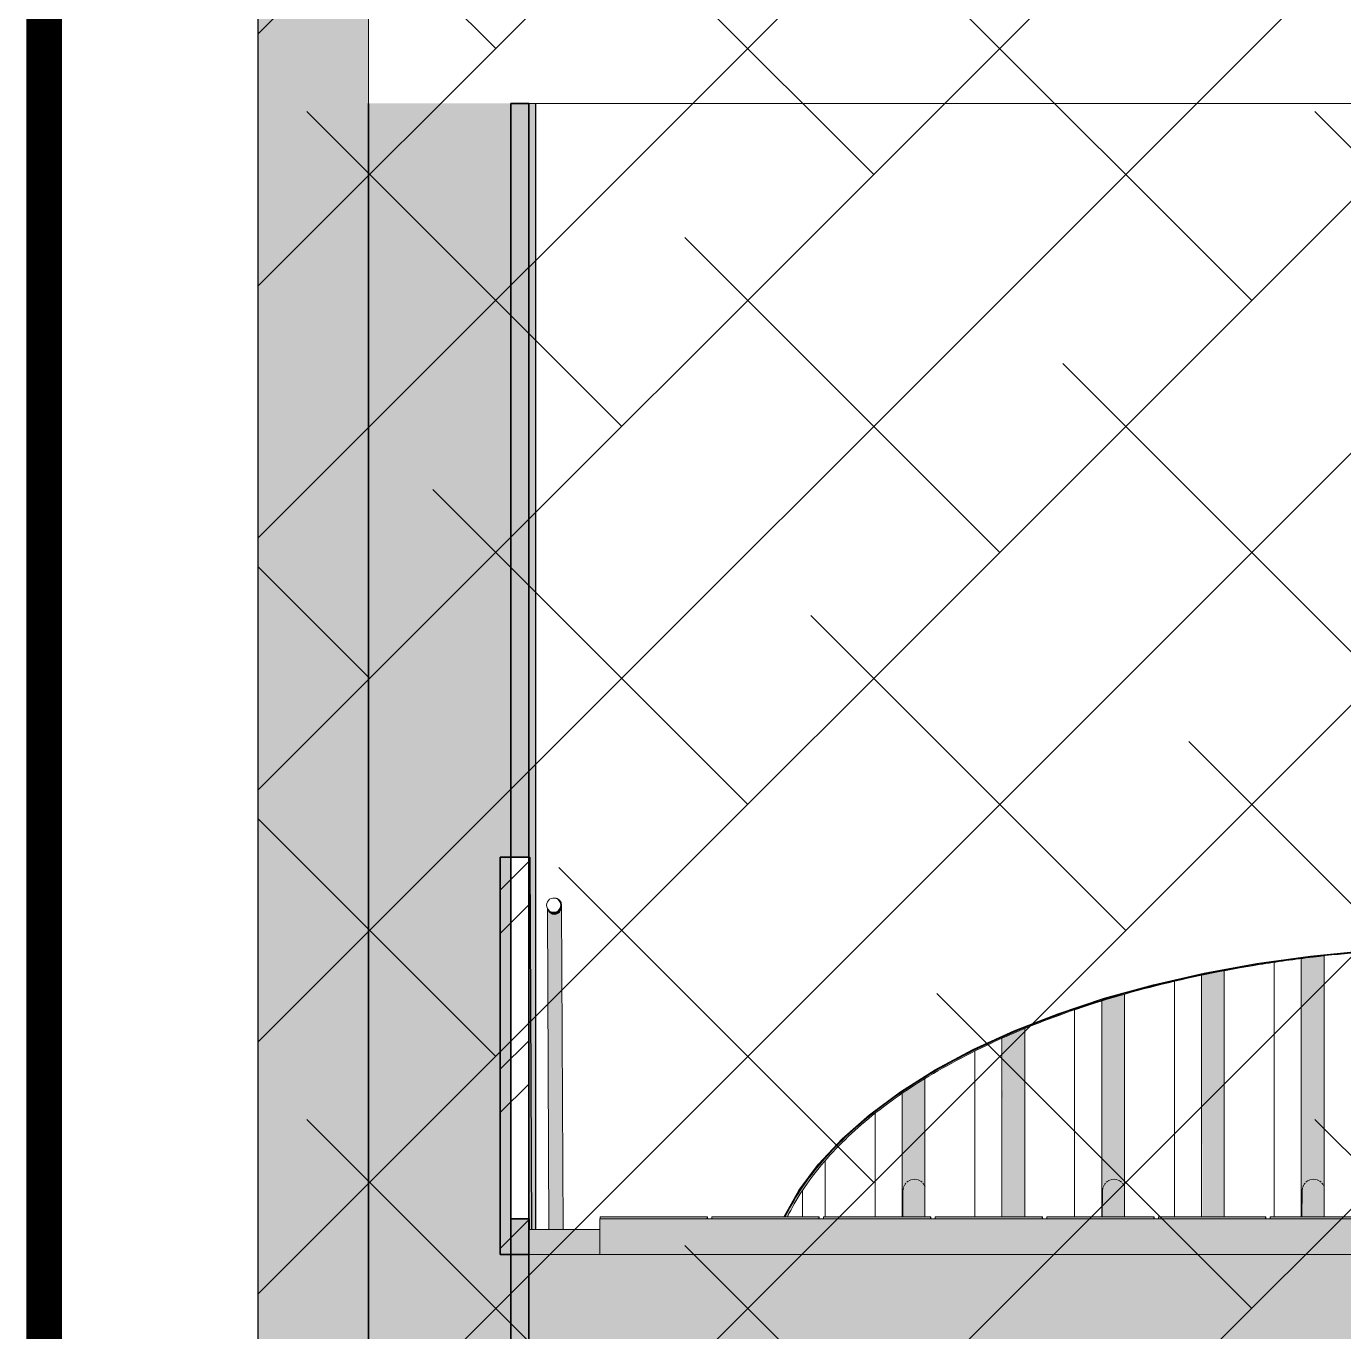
# Model space of a CAD drawing. Header units: millimetres. Extents: x 50357 to 985146, y 723188 to 1803594.
# Drawn here: x 853222 to 856918, y 744872 to 748535 of the extents above; entities that cross this region are included whole.
import ezdxf

# ---------------------------------------------------------------- set-up
doc = ezdxf.new("R2010")
doc.units = ezdxf.units.MM
doc.header["$LTSCALE"] = 3
doc.header["$MEASUREMENT"] = 0
doc.linetypes.add('DASHED', pattern=[19.05, 12.7, -6.35])
for name, color, linetype, lineweight, true_color in [('-Surrender line', 7, 'Continuous', 40, 0xff7575), ('A-FLOR', 7, 'Continuous', 5, 0x6e6e6e), ('A-FLOR-HRAL', 7, 'Continuous', 13, 0x6e6e6e), ('A-GENM', 7, 'Continuous', 13, 0x6e6e6e), ('A-WALL', 7, 'Continuous', 13, 0x6e6e6e), ('I-WALL', 7, 'Continuous', 25, 0x6e6e6e), ('Q-SPCQ', 7, 'Continuous', 13, 0x6e6e6e)]:
    doc.layers.add(name, color=color, linetype=linetype, lineweight=lineweight, true_color=true_color)
doc.layers.add('00-TITLEBOX', color=7, linetype='Continuous')
doc.layers.add('A-WALL-PATT', color=111, linetype='Continuous', lineweight=25)
doc.layers.add('Hatch (HOR not under LTC submission)', color=252, linetype='Continuous', lineweight=35)
pattern_1 = [(45, (-610406.2, 13871), (-251.4472, 251.4472), []), (45, (-610406.2, 14252), (-251.4472, 251.4472), [])]

# ---------------------------------------------------------------- blocks, each defined once
blk = doc.blocks.new('AED_Tactile_Orientation_Line Base - AED_Tactile_Orientation_Line Base-4232158-SEC D_2')
at = {"layer": 'Q-SPCQ'}
for points in [[(-697617.2, 21000), (-697408.5, 21000), (-697408.5, 21005), (-697708.5, 21005), (-697707.4, 21000)], [(-697256.5, 21000), (-697095.2, 21000), (-697095.2, 21005), (-697395.2, 21005), (-697395.2, 21000), (-697346.7, 21000)], [(-696986, 21000), (-696781.9, 21000), (-696781.9, 21005), (-697081.9, 21005), (-697081.9, 21000), (-697076.2, 21000)], [(-696625.3, 21000), (-696468.5, 21000), (-696468.5, 21005), (-696768.5, 21005), (-696768.5, 21000), (-696715.4, 21000)], [(-696354.7, 21000), (-696155.2, 21000), (-696155.2, 21005), (-696455.2, 21005), (-696455.2, 21000), (-696444.9, 21000)], [(-695994, 21000), (-695841.9, 21000), (-695841.9, 21005), (-696141.9, 21005), (-696141.9, 21000), (-696084.2, 21000)], [(-695723.4, 21000), (-695528.5, 21000), (-695528.5, 21005), (-695828.5, 21005), (-695828.5, 21000), (-695813.6, 21000)]]:
    blk.add_hatch(color=256, dxfattribs=at).paths.add_polyline_path(points, flags=0)
for p, q in [((-697708.5, 21005), (-697408.5, 21005)), ((-697708.5, 21000), (-697708.5, 21005)), ((-697408.5, 21005), (-697407.8, 21005)), ((-697408.5, 21000), (-697408.5, 21005)), ((-697407.8, 21005), (-697407.8, 21000)), ((-697395.2, 21005), (-697095.2, 21005)), ((-697395.2, 21000), (-697395.2, 21005)), ((-697095.2, 21005), (-697094.4, 21005)), ((-697095.2, 21000), (-697095.2, 21005)), ((-697094.4, 21005), (-697094.4, 21000)), ((-697081.9, 21005), (-696781.9, 21005)), ((-697081.9, 21000), (-697081.9, 21005)), ((-696781.9, 21005), (-696781.1, 21005)), ((-696781.9, 21000), (-696781.9, 21005)), ((-696781.1, 21005), (-696781.1, 21000)), ((-696768.5, 21005), (-696468.5, 21005)), ((-696768.5, 21000), (-696768.5, 21005)), ((-696468.5, 21005), (-696467.8, 21005)), ((-696468.5, 21000), (-696468.5, 21005)), ((-696467.8, 21005), (-696467.8, 21000)), ((-696455.2, 21005), (-696155.2, 21005)), ((-696455.2, 21000), (-696455.2, 21005)), ((-696155.2, 21005), (-696154.4, 21005)), ((-696155.2, 21000), (-696155.2, 21005)), ((-696154.4, 21005), (-696154.4, 21000)), ((-696141.9, 21005), (-695841.9, 21005)), ((-696141.9, 21000), (-696141.9, 21005)), ((-695841.9, 21005), (-695841.1, 21005)), ((-695841.9, 21000), (-695841.9, 21005)), ((-695841.1, 21005), (-695841.1, 21000)), ((-695828.5, 21005), (-695528.5, 21005)), ((-695828.5, 21000), (-695828.5, 21005)), ((-695528.5, 21005), (-695527.8, 21005)), ((-695528.5, 21000), (-695528.5, 21005)), ((-695527.8, 21005), (-695527.8, 21000))]:
    blk.add_line(p, q, dxfattribs=at)
blk = doc.blocks.new('Railings 3 - Railings 1-3931542-SEC D_2')
at = {"layer": 'A-FLOR-HRAL'}
h = blk.add_hatch(dxfattribs=at)
h.set_pattern_fill('FP_2', color=256, style=0, pattern_type=2)
h.set_pattern_definition(pattern_1)
h.paths.add_polyline_path([(-697836.9, 21860.1), (-697827.9, 21863.5), (-697821.6, 21870.7), (-697819.3, 21880), (-697821.6, 21889.3), (-697827.9, 21896.5), (-697836.9, 21899.9), (-697846.4, 21898.7), (-697854.2, 21893.3), (-697858.7, 21884.8), (-697858.7, 21875.2), (-697854.2, 21866.7), (-697846.4, 21861.3), (-697841.7, 21860.1)], flags=0)
for points in [[(-697819.3, 21880), (-697817, 21880), (-697817.7, 21885.2), (-697819.6, 21890), (-697822.8, 21894.1), (-697827, 21897.3), (-697827.9, 21896.5), (-697821.6, 21889.3), (-697819.8, 21884.8)], [(-697832.2, 21861.3), (-697827, 21862.7), (-697822.8, 21865.9), (-697819.6, 21870), (-697817.7, 21874.8), (-697817, 21880), (-697819.3, 21880), (-697821.6, 21870.7), (-697827.9, 21863.5)]]:
    blk.add_hatch(color=256, dxfattribs=at).paths.add_polyline_path(points, flags=0)
for p, q in [((-697837, 21900), (-697839.3, 21900)), ((-697839.3, 21860), (-697837, 21860))]:
    blk.add_line(p, q, dxfattribs=at)
at = {"layer": 'A-FLOR-HRAL', "flags": 128}
for points in [[(-697819.3, 21880), (-697819.8, 21884.8), (-697821.6, 21889.3), (-697824.3, 21893.3), (-697827.9, 21896.5), (-697832.2, 21898.7), (-697836.9, 21899.9), (-697841.7, 21899.9), (-697846.4, 21898.7), (-697850.6, 21896.5), (-697854.2, 21893.3), (-697857, 21889.3), (-697858.7, 21884.8), (-697859.3, 21880)], [(-697859.3, 21880), (-697858.7, 21875.2), (-697857, 21870.7), (-697854.2, 21866.7), (-697850.6, 21863.5), (-697846.4, 21861.3), (-697841.7, 21860.1), (-697836.9, 21860.1), (-697832.2, 21861.3), (-697827.9, 21863.5), (-697824.3, 21866.7), (-697821.6, 21870.7), (-697819.8, 21875.2), (-697819.3, 21880)]]:
    blk.add_lwpolyline(points, dxfattribs=at)
at = {"layer": 'A-FLOR-HRAL'}
for start_param, end_param in [(4.712389, 6.283185), (3.141593, 4.712389)]:
    blk.add_ellipse((-697837, 21880), major_axis=(0, 20), ratio=0.999997, start_param=start_param, end_param=end_param, dxfattribs=at)
blk = doc.blocks.new('Aluminum Louvers FL - Aluminum Louvers FL-3941679-SEC D_2')
at = {"layer": 'A-GENM'}
for points in [[(-698638.5, 11450), (-698638.5, 26790), (-698668.9, 26790), (-698668.9, 11450), (-698640.7, 11450)], [(-698638.5, 11450), (-698359.3, 11450), (-698359.3, 26790), (-698638.5, 26790), (-698638.5, 12043.9)]]:
    blk.add_hatch(color=256, dxfattribs=at).paths.add_polyline_path(points, flags=0)
h = blk.add_hatch(color=256, dxfattribs=at)
h.paths.add_polyline_path([(-696021.2, 11555), (-696019.2, 11555), (-696019.2, 12173.8), (-696021.2, 12173.4), (-696021.2, 11573.7)], flags=0)
h.paths.add_polyline_path([(-696021.2, 16280), (-696019.2, 16280), (-696019.2, 16958.7), (-696021.2, 16958.3), (-696021.2, 16393)], flags=0)
h.paths.add_polyline_path([(-696021.2, 21005), (-696019.2, 21005), (-696019.2, 21683.4), (-696021.2, 21682.4), (-696021.2, 21094.7)], flags=0)
h = blk.add_hatch(color=256, dxfattribs=at)
h.paths.add_polyline_path([(-695998.2, 11555), (-695957.4, 11555), (-695957.4, 12185.7), (-696019.2, 12173.8), (-696018.2, 11555), (-695999.3, 11555)], flags=0)
h.paths.add_polyline_path([(-695998.2, 16280), (-695957.4, 16280), (-695957.4, 16970.6), (-696019.2, 16958.7), (-696018.2, 16280), (-696001.1, 16280)], flags=0)
h.paths.add_polyline_path([(-695995.8, 21005), (-695957.4, 21005), (-695957.9, 21695.2), (-696019.2, 21683.4), (-696018.2, 21005), (-695998.2, 21005)], flags=0)
blk.add_line((-698669, 26790), (-698669, 11450), dxfattribs=at)
blk = doc.blocks.new('Aluminum Louvers UM - Aluminum Louvers UM-3942935-SEC D_2')
at = {"layer": 'A-GENM'}
for points in [[(-696554, 21005), (-696517.3, 21005), (-696518.5, 21532.8), (-696555.1, 21517.5), (-696579.1, 21506.1), (-696578.2, 21005), (-696554.2, 21005)], [(-696581.2, 21005), (-696579.1, 21005), (-696580, 21506.1), (-696581.2, 21505.6), (-696581.2, 21094.7)]]:
    blk.add_hatch(color=256, dxfattribs=at).paths.add_polyline_path(points, flags=0)
blk = doc.blocks.new('Aluminum Louvers US - Aluminum Louvers US-3947208-SEC D_2')
at = {"layer": 'A-GENM'}
h = blk.add_hatch(color=256, dxfattribs=at)
h.paths.add_polyline_path([(-695735.9, 21094.7), (-695735.9, 21094.8), (-695735.8, 21212.3)], flags=0)
h.paths.add_polyline_path([(-695739.2, 21078.8), (-695737.2, 21088.9), (-695732, 21098.3), (-695726.9, 21103.5), (-695720.8, 21107.4), (-695714, 21109.9), (-695706.9, 21110.8), (-695696.8, 21108.9), (-695689.4, 21105.3), (-695682, 21098.3), (-695678.2, 21092.1), (-695677.4, 21090.2), (-695678.3, 21737.2), (-695736.1, 21730.4), (-695739.2, 21730), (-695739.2, 21081.6)], flags=0)
h.paths.add_polyline_path([(-695678.2, 21094.7), (-695678.2, 21094.8), (-695678.2, 21212.3)], flags=0)
for points in [[(-695741.2, 21005), (-695739.9, 21005), (-695739.2, 21094.7), (-695739.2, 21730), (-695741.2, 21729.7), (-695741.2, 21074.5)], [(-696301.2, 21005), (-696299.9, 21005), (-696299.1, 21094.7), (-696299.1, 21611.5), (-696301.2, 21610.8), (-696301.2, 21074.5)], [(-696861.2, 21005), (-696859.8, 21005), (-696859.1, 21094.7), (-696859.1, 21353.3), (-696861.2, 21351.7), (-696861.2, 21074.5)]]:
    blk.add_hatch(color=256, dxfattribs=at).paths.add_polyline_path(points, flags=0)
h = blk.add_hatch(color=256, dxfattribs=at)
h.paths.add_polyline_path([(-696295.8, 21094.7), (-696295.8, 21094.8), (-696295.8, 21212.3)], flags=0)
h.paths.add_polyline_path([(-696299.1, 21078.8), (-696297.2, 21088.9), (-696292, 21098.3), (-696286.9, 21103.5), (-696280.7, 21107.4), (-696274, 21109.9), (-696264.5, 21110.5), (-696256.7, 21108.9), (-696249.4, 21105.3), (-696241.9, 21098.3), (-696238.2, 21092.1), (-696237.3, 21090.2), (-696238.3, 21629), (-696299.1, 21611.5), (-696299.1, 21081.6)], flags=0)
h.paths.add_polyline_path([(-696238.2, 21094.7), (-696238.2, 21094.8), (-696238.1, 21212.3)], flags=0)
h = blk.add_hatch(color=256, dxfattribs=at)
h.paths.add_polyline_path([(-696855.8, 21094.7), (-696855.8, 21094.8), (-696855.8, 21212.3)], flags=0)
h.paths.add_polyline_path([(-696859.1, 21078.8), (-696857.2, 21088.9), (-696851.9, 21098.3), (-696846.8, 21103.5), (-696840.7, 21107.4), (-696833.9, 21109.9), (-696826.8, 21110.8), (-696816.7, 21108.9), (-696809.3, 21105.3), (-696801.9, 21098.3), (-696798.2, 21092.1), (-696797.3, 21090.2), (-696798.2, 21391.6), (-696859.1, 21353.3), (-696859.1, 21081.6)], flags=0)
h.paths.add_polyline_path([(-696798.2, 21094.7), (-696798.2, 21094.8), (-696798.1, 21212.3)], flags=0)
blk = doc.blocks.new('Opening End Plate R3 - Opening End Plate R3-4167134-SEC D_2')
at = {"layer": 'A-GENM'}
h = blk.add_hatch(color=256, dxfattribs=at)
h.paths.add_polyline_path([(-695077.5, 19788.5), (-694911.8, 19799.1), (-694781.2, 19812), (-694630.1, 19833.1), (-694460.9, 19865), (-694340.2, 19892.5), (-694190.4, 19934.7), (-694072.6, 19973.7), (-693949.3, 20021.8), (-693829.6, 20076.9), (-693727.4, 20131.7), (-693630.1, 20192.7), (-693542.9, 20257.3), (-693466.2, 20325.2), (-693400.4, 20395.8), (-693346.1, 20468.7), (-693303.5, 20543.5), (-693280.8, 20600), (-693284, 20600), (-693307, 20543.4), (-693349.9, 20468.6), (-693404.6, 20395.6), (-693470.8, 20325), (-693548.1, 20257.2), (-693636, 20192.6), (-693739.5, 20128.6), (-693841.4, 20074.5), (-693957.8, 20021.7), (-694082.5, 19973.6), (-694214.8, 19930.4), (-694354.1, 19892.4), (-694500.1, 19859.9), (-694652.6, 19833), (-694781.6, 19814.9), (-694935.5, 19799.8), (-695077.5, 19791.5), (-695077.5, 19788.7)], flags=0)
h.paths.add_polyline_path([(-697193, 21005), (-697189.7, 21005), (-697147.6, 21078.9), (-697091.7, 21153.5), (-697027.9, 21221.9), (-696951.4, 21289.5), (-696864.4, 21354), (-696767.3, 21415), (-696660.9, 21472), (-696535.1, 21528.8), (-696422.6, 21572.7), (-696292.2, 21615.8), (-696155.3, 21653.8), (-695994, 21689.8), (-695865.6, 21713.2), (-695714.6, 21734.3), (-695566.2, 21748.9), (-695567.3, 21751.8), (-695723.4, 21736.1), (-695866.1, 21716.2), (-696013.4, 21689.2), (-696174.3, 21651.6), (-696293.1, 21618.7), (-696423.6, 21575.5), (-696546.9, 21527.4), (-696662.3, 21474.6), (-696768.8, 21417.6), (-696866.1, 21356.5), (-696953.3, 21291.9), (-697030, 21224.1), (-697095.8, 21153.5), (-697150.1, 21080.5), (-697192.8, 21005.7)], flags=0)
h.paths.add_polyline_path([(-695526.2, 21751.5), (-695460, 21755.3), (-695460, 21758.3), (-695526.2, 21754.5), (-695526.2, 21752.1)], flags=0)
for points in [[(-697189.7, 21005), (-697183.1, 21005.6), (-697140.2, 21080.4), (-697085.4, 21153.5), (-697019.2, 21224.1), (-696942.1, 21291.8), (-696854.1, 21356.5), (-696756.4, 21417.5), (-696649, 21474.5), (-696532.7, 21527.3), (-696408.1, 21575.4), (-696264.5, 21621.8), (-696136.3, 21656.7), (-695991, 21689.1), (-695838.9, 21716), (-695708.3, 21734.3), (-695723.4, 21733), (-695866.1, 21713.1), (-696029.8, 21682.4), (-696174.3, 21648.5), (-696293.1, 21615.6), (-696442.6, 21564.9), (-696546.9, 21524.1), (-696662.3, 21471.2), (-696768.8, 21414), (-696866.1, 21352.8), (-696953.3, 21287.9), (-697030, 21219.7), (-697095.8, 21148.5), (-697150.1, 21074.5), (-697172.1, 21035.9)], [(-695077.5, 19788.4), (-694911.8, 19799), (-694780.5, 19812), (-694629.5, 19833.1), (-694460.9, 19864.9), (-694339.7, 19892.5), (-694190.4, 19934.6), (-694072.1, 19973.8), (-693944.7, 20023.8), (-693829.6, 20076.8), (-693724.6, 20133.3), (-693628, 20194.2), (-693541.3, 20258.6), (-693465, 20326.3), (-693399.7, 20396.7), (-693345.6, 20469.4), (-693303.2, 20544), (-693303.5, 20543.4), (-693346.2, 20468.6), (-693406.3, 20389.5), (-693468.9, 20322.7), (-693543.1, 20257.2), (-693630.3, 20192.6), (-693739.5, 20125.2), (-693834.2, 20074.5), (-693949.5, 20021.7), (-694072.9, 19973.6), (-694203.5, 19930.4), (-694340.6, 19892.4), (-694483.4, 19859.9), (-694641.3, 19831.5), (-694782.3, 19811.9), (-694937.1, 19796.7), (-695077.5, 19788.4)]]:
    blk.add_hatch(color=256, dxfattribs=at).paths.add_polyline_path(points, flags=0)
blk.add_line((-695460.2, 21759), (-695526.3, 21755), dxfattribs=at)
at = {"layer": 'A-GENM', "flags": 128}
for points in [[(-695566.2, 21752), (-695715, 21737.3), (-695866.1, 21716.2), (-696013.4, 21689.2), (-696156, 21656.7), (-696293.1, 21618.7), (-696423.6, 21575.5), (-696546.9, 21527.4), (-696662.3, 21474.6), (-696768.8, 21417.6), (-696866.1, 21356.5), (-696953.3, 21291.9), (-697030, 21224.1), (-697095.8, 21153.5), (-697150.1, 21080.5), (-697192.8, 21005.7)], [(-695077.7, 19788.2), (-694935.3, 19796.8), (-694781.2, 19812), (-694630.1, 19833.1), (-694482.8, 19860), (-694340.2, 19892.5), (-694203.2, 19930.5), (-694072.6, 19973.7), (-693949.3, 20021.8), (-693834, 20074.6), (-693727.4, 20131.7), (-693630.1, 20192.7), (-693542.9, 20257.3), (-693466.2, 20325.2), (-693400.4, 20395.8), (-693346.1, 20468.7), (-693303.5, 20543.5)]]:
    blk.add_lwpolyline(points, dxfattribs=at)
at = {"layer": 'A-GENM'}
for points, knots in [([(-697189.8, 21005), (-697177.7, 21029.9), (-697149.4, 21079.4), (-697095.4, 21151.9), (-697007.9, 21245.8), (-696871.1, 21356.4), (-696666.8, 21474.8), (-696427.5, 21576), (-696159.1, 21657.5), (-695916.6, 21707), (-695716.9, 21735.1), (-695616, 21744.7), (-695566.2, 21749)], [4.948631, 4.948631, 4.948631, 4.948631, 5.026548, 5.105088, 5.183628, 5.340708, 5.497787, 5.654867, 5.811946, 5.969026, 6.047566, 6.123336, 6.123336, 6.123336, 6.123336]), ([(-695566.2, 21748.5), (-695613.9, 21744.6), (-695712.7, 21734.7), (-695910.4, 21707.1), (-696152.8, 21657.4), (-696421.2, 21576), (-696660.5, 21474.8), (-696864.8, 21356.4), (-697001.6, 21245.8), (-697089.1, 21151.9), (-697143.2, 21079.4), (-697171.4, 21029.9), (-697183.5, 21005)], [-6.120132, -6.120132, -6.120132, -6.120132, -6.047566, -5.969026, -5.811946, -5.654867, -5.497787, -5.340708, -5.183628, -5.105088, -5.026548, -4.948631, -4.948631, -4.948631, -4.948631]), ([(-693282.8, 20599.9), (-693289.5, 20581.4), (-693308, 20537.8), (-693346.6, 20470), (-693400.8, 20397.3), (-693466.4, 20326.9), (-693543, 20259.1), (-693630.2, 20194.6), (-693727.3, 20133.6), (-693869.3, 20057.5), (-694068.8, 19973.2), (-694337.2, 19891.8), (-694628, 19832), (-694878.8, 19802.9), (-695030, 19792.7), (-695077.7, 19791.1)], [1.749261, 1.749261, 1.749261, 1.749261, 1.806416, 1.884956, 1.963495, 2.042035, 2.120575, 2.199115, 2.277655, 2.356194, 2.513274, 2.670354, 2.827433, 2.984513, 3.056199, 3.056199, 3.056199, 3.056199])]:
    blk.add_open_spline(points, degree=3, knots=knots, dxfattribs=at)
for points in [[(-695526.3, 21752), (-695504.3, 21753.5), (-695482.3, 21755), (-695460.2, 21756.2)], [(-695460.2, 21755.7), (-695482.3, 21754.5), (-695504.3, 21753.1), (-695526.3, 21751.5)]]:
    blk.add_open_spline(points, degree=3, dxfattribs=at)
blk = doc.blocks.new('Generic Models 10 - Generic Models 10-4240392-SEC D_2')
at = {"layer": 'A-GENM'}
blk.add_hatch(color=256, dxfattribs=at).paths.add_polyline_path([(-697797.6, 20900), (-697709.3, 20900), (-697709.3, 20970), (-697909.3, 20970), (-697909.3, 20900), (-697887.8, 20900)], flags=0)
for p, q in [((-697709.3, 20970), (-697909.3, 20970)), ((-697909.3, 20970), (-697909.3, 20900)), ((-697709.3, 20900), (-697709.3, 20970)), ((-697909.3, 20900), (-697709.3, 20900))]:
    blk.add_line(p, q, dxfattribs=at)
blk = doc.blocks.new('Walls 6 - Walls 6-4346338-SEC D_2')
at = {"layer": 'A-WALL'}
blk.add_hatch(color=256, dxfattribs=at).paths.add_polyline_path([(-697901.4, 20970), (-697906.2, 22015), (-697909.3, 22015), (-697909.3, 20970), (-697904.2, 20970)], flags=0)
at = {"layer": 'A-WALL-PATT', "lineweight": 13}
h = blk.add_hatch(dxfattribs=at)
h.set_pattern_fill('FP_2', color=256, style=0, pattern_type=2)
h.set_pattern_definition(pattern_1)
h.paths.add_polyline_path([(-697909.3, 20900), (-697909.3, 22015), (-697989.3, 22015), (-697989.3, 20900), (-697978, 20900)], flags=0)
at = {"layer": 'A-WALL', "lineweight": 35}
for p, q in [((-697909.3, 22015), (-697989.3, 22015)), ((-697989.3, 22015), (-697989.3, 20900)), ((-697909.3, 20900), (-697909.3, 22015)), ((-697989.3, 20900), (-697909.3, 20900))]:
    blk.add_line(p, q, dxfattribs=at)
at = {"layer": 'A-WALL'}
for p, q in [((-697906.2, 22015), (-697909.3, 22015)), ((-697901.4, 20970), (-697906.2, 22015))]:
    blk.add_line(p, q, dxfattribs=at)
blk = doc.blocks.new('Railing - Railing-4482206-SEC D_2')
at = {"layer": 'A-FLOR-HRAL'}
h = blk.add_hatch(color=256, dxfattribs=at)
h.paths.add_polyline_path([(-697837, 21854.1), (-697831.8, 21854.9), (-697825.2, 21858.7), (-697821, 21863.5), (-697818, 21870), (-697817.2, 21875.2), (-697817.7, 21874.8), (-697822.2, 21866.7), (-697825.8, 21863.5), (-697829.7, 21862), (-697836.9, 21860.1), (-697846.4, 21861.3), (-697854.2, 21866.7), (-697847, 21857.2), (-697842.1, 21854.9)], flags=0)
h.paths.add_polyline_path([(-697828.9, 21897.8), (-697832.2, 21899.3), (-697832.2, 21898.7)], flags=0)
blk.add_hatch(color=256, dxfattribs=at).paths.add_polyline_path([(-697830.9, 20970), (-697812.8, 20970), (-697817.6, 21871.1), (-697819.6, 21865.6), (-697825.2, 21858.7), (-697827, 21857.2), (-697831.8, 21854.9), (-697837, 21854.1), (-697842.1, 21854.9), (-697848.7, 21858.7), (-697852.9, 21863.5), (-697856.9, 21870.6), (-697852.1, 20970), (-697832.9, 20970)], flags=0)
for p, q in [((-697856.9, 21870.7), (-697852.8, 20970)), ((-697817, 21877), (-697817, 21878.7)), ((-697812.8, 20970), (-697817, 21877.2))]:
    blk.add_line(p, q, dxfattribs=at)
at = {"layer": 'A-FLOR-HRAL', "flags": 128}
for points in [[(-697828.8, 21898), (-697831.8, 21899.2), (-697837, 21900)], [(-697855.4, 21868.1), (-697854.3, 21865.6), (-697851.1, 21860.8), (-697847, 21857.2), (-697842.1, 21854.9), (-697837, 21854.1), (-697831.8, 21854.9), (-697827, 21857.2), (-697822.8, 21860.8), (-697819.6, 21865.6), (-697817.6, 21871.1), (-697817, 21877)]]:
    blk.add_lwpolyline(points, dxfattribs=at)
blk = doc.blocks.new('Top Rail Type - Top Rail_Internal_-4482215-SEC D_2')
at = {"layer": 'A-FLOR-HRAL'}
h = blk.add_hatch(color=256, dxfattribs=at)
h.paths.add_polyline_path([(-697837, 21854.1), (-697831.8, 21854.9), (-697825.2, 21858.7), (-697821, 21863.5), (-697818, 21870), (-697817.2, 21875.2), (-697817.7, 21874.8), (-697822.2, 21866.7), (-697825.8, 21863.5), (-697829.7, 21862), (-697836.9, 21860.1), (-697846.4, 21861.3), (-697854.2, 21866.7), (-697847, 21857.2), (-697842.1, 21854.9)], flags=0)
h.paths.add_polyline_path([(-697828.9, 21897.8), (-697832.2, 21899.3), (-697832.2, 21898.7)], flags=0)
blk.add_hatch(color=256, dxfattribs=at).paths.add_polyline_path([(-697830.9, 20970), (-697812.8, 20970), (-697817.6, 21871.1), (-697819.6, 21865.6), (-697825.2, 21858.7), (-697827, 21857.2), (-697831.8, 21854.9), (-697837, 21854.1), (-697842.1, 21854.9), (-697848.7, 21858.7), (-697852.9, 21863.5), (-697856.9, 21870.6), (-697852.1, 20970), (-697832.9, 20970)], flags=0)
for p, q in [((-697856.9, 21870.7), (-697852.8, 20970)), ((-697817, 21877), (-697817, 21878.7)), ((-697812.8, 20970), (-697817, 21877.2))]:
    blk.add_line(p, q, dxfattribs=at)
at = {"layer": 'A-FLOR-HRAL', "flags": 128}
for points in [[(-697828.8, 21898), (-697831.8, 21899.2), (-697837, 21900)], [(-697855.4, 21868.1), (-697854.3, 21865.6), (-697851.1, 21860.8), (-697847, 21857.2), (-697842.1, 21854.9), (-697837, 21854.1), (-697831.8, 21854.9), (-697827, 21857.2), (-697822.8, 21860.8), (-697819.6, 21865.6), (-697817.6, 21871.1), (-697817, 21877)]]:
    blk.add_lwpolyline(points, dxfattribs=at)

msp = doc.modelspace()

# ---------------------------------------------------------------- hatches: boundary and pattern name
at = {"layer": 'A-FLOR', "lineweight": 5}
h = msp.add_hatch(color=256, dxfattribs=at)
h.paths.add_polyline_path([(855722.7917, 745193.9831), (855743.4328, 745193.9831), (855743.4328, 745278.9915), (855740.3441, 745285.3015), (855735.1352, 745291.4451), (855728.9139, 745295.9042), (855721.6677, 745298.7641), (855713.9377, 745299.7831), (855703.7984, 745297.9307), (855696.3673, 745294.3307), (855690.2712, 745289.1884), (855685.6537, 745282.7975), (855682.7236, 745275.5233), (855681.6298, 745267.783), (855680.9164, 745193.9831)], flags=0)
h.paths.add_polyline_path([(856303.4067, 745193.9831), (856303.4067, 745278.9915), (856300.3179, 745285.3015), (856295.2343, 745291.3482), (856288.8877, 745295.9042), (856281.6416, 745298.7641), (856273.9115, 745299.7831), (856263.7722, 745297.9307), (856256.3411, 745294.3307), (856250.2451, 745289.1884), (856245.6276, 745282.7975), (856242.6975, 745275.5233), (856241.6037, 745267.783), (856240.8902, 745193.9831), (856282.7656, 745193.9831)], flags=0)
h.paths.add_polyline_path([(856842.7394, 745193.9831), (856863.3805, 745193.9831), (856863.3805, 745278.9915), (856860.2917, 745285.3015), (856855.2082, 745291.3482), (856848.8615, 745295.9042), (856841.6154, 745298.7641), (856833.8853, 745299.7831), (856823.7461, 745297.9307), (856816.315, 745294.3307), (856810.2189, 745289.1884), (856805.6014, 745282.7975), (856802.6713, 745275.5233), (856801.5775, 745267.783), (856800.8641, 745193.9831), (856817.3108, 745193.9831)], flags=0)
at = {"layer": 'A-FLOR'}
for points in [[(854831.4718, 745088.9831), (863051.5192, 745088.9831), (863051.5192, 745188.9831), (854831.4718, 745188.9831), (854831.4718, 745166.1587)], [(858801.2992, 744788.9831), (862651.5178, 744788.9831), (862651.5178, 745088.9831), (854581.4851, 745088.9831), (854581.4851, 744788.9831), (858711.118, 744788.9831)]]:
    msp.add_hatch(color=256, dxfattribs=at).paths.add_polyline_path(points, flags=0)
at = {"layer": 'A-WALL'}
msp.add_hatch(color=256, dxfattribs=at).paths.add_polyline_path([(854181.4837, 730188.9831), (854581.4851, 730188.9831), (854581.4851, 748318.9831), (854181.4837, 748318.9831), (854181.4837, 730590.8092)], flags=0)
at = {"layer": 'Hatch (HOR not under LTC submission)'}
h = msp.add_hatch(dxfattribs=at)
h.set_pattern_fill('ANSI38', color=256, scale=4000)
h.paths.add_polyline_path([(853871.7666, 751128.0064), (853871.7666, 735638.9831), (853656.482, 735638.9831), (853656.482, 728688.9831), (867744.0584, 728688.9831), (867748.3434, 751128.0064)])
at = {"layer": 'I-WALL'}
h = msp.add_hatch(color=256, dxfattribs=at)
h.paths.add_polyline_path([(854581.4849, 732203.9831), (854631.4851, 732203.9831), (854631.4851, 735738.9831), (854581.4849, 735738.9831), (854581.4849, 732236.4132)], flags=0)
h.paths.add_polyline_path([(854581.4849, 736753.9831), (854631.4851, 736753.9831), (854631.4851, 740463.9831), (854581.4849, 740463.9831), (854581.4849, 736761.8241)], flags=0)
h.paths.add_polyline_path([(854631.4851, 741428.9831), (854631.4851, 745188.9831), (854581.4849, 745188.9831), (854581.4849, 741428.9831)], flags=0)
h.paths.add_polyline_path([(854581.4849, 746203.9831), (854631.4851, 746203.9831), (854631.4851, 748318.9831), (854581.4849, 748318.9831), (854581.4849, 746224.0469)], flags=0)
at = {"layer": 'I-WALL', "lineweight": 5}
h = msp.add_hatch(color=256, dxfattribs=at)
h.paths.add_polyline_path([(854631.4851, 732203.9831), (854650.2225, 732204.7404), (854650.2225, 733013.9831), (854643.9431, 733013.9831), (854642.9571, 733353.073), (854633.6139, 735338.9831), (854631.4851, 735338.9831), (854631.4852, 732203.9881)], flags=0)
h.paths.add_polyline_path([(854639.4227, 735708.9831), (854650.2225, 735708.9831), (854649.6991, 737701.4831), (854643.9431, 737701.4831), (854642.9042, 738054.7987), (854633.6438, 740063.9831), (854631.4851, 740063.9831), (854631.4851, 736753.9831), (854634.5286, 736753.9831), (854639.171, 735762.7074)], flags=0)
h.paths.add_polyline_path([(854631.4851, 735708.9831), (854633.7803, 735708.9831), (854633.7803, 735738.9831), (854631.4851, 735738.9831)], flags=0)
h.paths.add_polyline_path([(854639.3875, 740433.9831), (854650.2225, 740433.9831), (854649.7511, 742426.4831), (854643.9431, 742426.4831), (854643.0114, 742756.5243), (854633.6438, 744788.9831), (854631.4851, 744788.9831), (854631.4851, 741428.9831), (854634.7276, 741428.9831), (854639.2449, 740464.433)], flags=0)
h.paths.add_polyline_path([(854631.4851, 740433.9831), (854633.7803, 740433.9831), (854633.0544, 740463.9831), (854631.4851, 740463.9831)], flags=0)
h.paths.add_polyline_path([(854646.8387, 745158.9831), (854650.2225, 745158.9831), (854650.2225, 748318.9831), (854631.4851, 748318.9831), (854631.4851, 746203.9831), (854634.5391, 746203.9831), (854639.3555, 745158.9831)], flags=0)
h.paths.add_polyline_path([(854631.4851, 745158.9831), (854633.7803, 745158.9831), (854633.7803, 745188.9831), (854631.4851, 745188.9831), (854631.4851, 745166.1587)], flags=0)

# ---------------------------------------------------------------- linework, layer by layer
at = {"layer": '-Surrender line', "linetype": 'DASHED', "const_width": 100}
msp.add_lwpolyline([(853271.7666, 756603.5248), (853271.7666, 726499.893)], dxfattribs=at)
at = {"layer": '00-TITLEBOX'}
msp.add_lwpolyline([(867744.0584, 728688.9831), (867748.3434, 751128.0064), (853871.7666, 751128.0064), (853871.7666, 735638.9831), (853656.482, 735638.9831), (853656.482, 728688.9831)], dxfattribs=at)
at = {"layer": 'A-FLOR'}
for p, q in [((854181.4837, 748818.9831), (854181.4837, 748318.9831)), ((854631.4851, 748318.9831), (866894.3765, 748318.9831)), ((855682.8002, 745276.0653), (855681.6298, 745267.783)), ((855686.0272, 745283.7075), (855683.3941, 745277.9675)), ((855690.1515, 745289.2981), (855687.0925, 745285.407)), ((855696.2634, 745294.4905), (855692.3432, 745291.469)), ((855703.7376, 745298.1172), (855697.897, 745295.4959)), ((855729.8955, 745295.4959), (855724.1055, 745298.1172)), ((855735.254, 745291.5757), (855731.5096, 745294.4905)), ((855740.5049, 745285.407), (855737.5211, 745289.2981)), ((855743.6719, 745279.0814), (855741.5373, 745283.7075)), ((856242.774, 745276.0653), (856241.6037, 745267.783)), ((856246.0011, 745283.7075), (856243.3679, 745277.9675)), ((856250.1254, 745289.2981), (856247.0663, 745285.407)), ((856256.2373, 745294.4905), (856252.3171, 745291.469)), ((856263.7114, 745298.1172), (856257.8708, 745295.4959)), ((856289.8693, 745295.4959), (856284.0793, 745298.1172)), ((856295.3452, 745291.469), (856291.4834, 745294.4905)), ((856300.4787, 745285.407), (856297.4949, 745289.2981)), ((856303.6457, 745279.0814), (856301.5111, 745283.7075)), ((856802.7479, 745276.0653), (856801.5775, 745267.783)), ((856805.9749, 745283.7075), (856803.3417, 745277.9675)), ((856810.0992, 745289.2981), (856807.0402, 745285.407)), ((856817.27, 745295.1577), (856812.2909, 745291.469)), ((856823.6853, 745298.1172), (856817.8446, 745295.4959)), ((856849.8431, 745295.4959), (856844.0532, 745298.1172)), ((856855.319, 745291.469), (856851.4572, 745294.4905)), ((856860.4525, 745285.407), (856857.4688, 745289.2981)), ((856863.6196, 745279.0814), (856861.485, 745283.7075)), ((855681.6298, 745267.783), (855680.9164, 745193.9831)), ((856241.6037, 745267.783), (856240.8902, 745193.9831)), ((856801.5775, 745267.783), (856800.8641, 745193.9831)), ((867444.4371, 745188.9831), (854831.4718, 745188.9831)), ((854831.4718, 745188.9831), (854831.4718, 745088.9831)), ((867444.4371, 745088.9831), (854581.4851, 745088.9831))]:
    msp.add_line(p, q, dxfattribs=at)
at = {"layer": 'A-FLOR', "flags": 128}
for points in [[(855722.2089, 745298.6927), (855713.9377, 745299.7831), (855705.6453, 745298.6927)], [(856282.1828, 745298.6927), (856273.9115, 745299.7831), (856265.6191, 745298.6927)], [(856842.1566, 745298.6927), (856833.8853, 745299.7831), (856825.593, 745298.6927)]]:
    msp.add_lwpolyline(points, dxfattribs=at)
at = {"layer": 'A-GENM'}
for p, q in [((856723.3853, 745908.0369), (856723.3853, 745193.9831)), ((856799.485, 745193.9831), (856799.485, 745918.6613)), ((856863.3787, 745926.4371), (856863.3787, 745193.9831)), ((856519.4981, 745193.9831), (856519.4981, 745871.4175)), ((856583.3918, 745884.2753), (856583.3918, 745193.9831)), ((856443.3983, 745854.5709), (856443.3983, 745193.9831)), ((856239.5111, 745193.9831), (856239.5111, 745799.7594)), ((856303.4049, 745818.294), (856303.4049, 745193.9831)), ((856163.4114, 745774.5894), (856163.4114, 745193.9831)), ((856023.418, 745722.2755), (856023.418, 745193.9831)), ((855959.5242, 745193.9831), (855959.5242, 745694.5309)), ((855883.4245, 745659.5004), (855883.4245, 745193.9831)), ((855743.431, 745581.18), (855743.431, 745193.9831)), ((855679.5373, 745193.9831), (855679.5373, 745540.7082)), ((855603.4376, 745484.3262), (855603.4376, 745193.9831)), ((855463.4441, 745351.1427), (855463.4441, 745193.9831)), ((855399.5504, 745193.9831), (855399.5504, 745268.0858))]:
    msp.add_line(p, q, dxfattribs=at)
at = {"layer": 'A-WALL', "lineweight": 35}
for p, q in [((854181.4837, 748318.9831), (854181.4837, 730188.9831)), ((854581.4851, 730988.9831), (854581.4851, 748318.9831))]:
    msp.add_line(p, q, dxfattribs=at)
at = {"layer": 'I-WALL', "lineweight": 35}
for p, q in [((854631.4851, 748318.9831), (854581.4849, 748318.9831)), ((854631.4851, 746203.9831), (854631.4851, 748318.9831)), ((854581.4849, 746203.9831), (854631.4851, 746203.9831)), ((854631.4851, 745188.9831), (854581.4849, 745188.9831)), ((854631.4851, 741428.9831), (854631.4851, 745188.9831))]:
    msp.add_line(p, q, dxfattribs=at)
at = {"layer": 'I-WALL'}
for p, q in [((854650.2225, 748318.9831), (854650.2225, 745158.9831)), ((854631.4851, 746203.9831), (854634.5391, 746203.9831)), ((854634.5391, 746203.9831), (854639.3555, 745158.9831)), ((854633.7803, 745188.9831), (854631.4851, 745188.9831)), ((854633.7803, 745158.9831), (854633.7803, 745188.9831))]:
    msp.add_line(p, q, dxfattribs=at)
at = {"layer": 'I-WALL', "flags": 128}
msp.add_lwpolyline([(855347.9941, 745194.594), (855390.6189, 745269.4099), (855444.9703, 745342.3397), (855510.7132, 745412.9337), (855587.4423, 745480.7567), (855674.6846, 745545.3905), (855771.9021, 745606.4366), (855878.4954, 745663.5188), (855993.8075, 745716.285), (856117.1273, 745764.4099), (856247.6946, 745807.5968), (856384.7043, 745845.5795), (856527.3117, 745878.1238), (856674.6377, 745905.029), (856825.7738, 745926.1293), (856974.5517, 745940.8804)], dxfattribs=at)

# ---------------------------------------------------------------- block references
at = {"layer": 'A-FLOR-HRAL'}
for name in ['Railings 3 - Railings 1-3931542-SEC D_2', 'Railing - Railing-4482206-SEC D_2', 'Top Rail Type - Top Rail_Internal_-4482215-SEC D_2']:
    msp.add_blockref(name, (1552540.7499, 724188.9831), dxfattribs=at)
at = {"layer": 'A-GENM'}
for name in ['Aluminum Louvers FL - Aluminum Louvers FL-3941679-SEC D_2', 'Aluminum Louvers US - Aluminum Louvers US-3947208-SEC D_2', 'Aluminum Louvers UM - Aluminum Louvers UM-3942935-SEC D_2', 'Opening End Plate R3 - Opening End Plate R3-4167134-SEC D_2', 'Generic Models 10 - Generic Models 10-4240392-SEC D_2']:
    msp.add_blockref(name, (1552540.7499, 724188.9831), dxfattribs=at)
at = {"layer": 'A-WALL'}
msp.add_blockref('Walls 6 - Walls 6-4346338-SEC D_2', (1552540.7499, 724188.9831), dxfattribs=at)
at = {"layer": 'Q-SPCQ'}
msp.add_blockref('AED_Tactile_Orientation_Line Base - AED_Tactile_Orientation_Line Base-4232158-SEC D_2', (1552540.7499, 724188.9831), dxfattribs=at)

doc.saveas('drawing.dxf')
